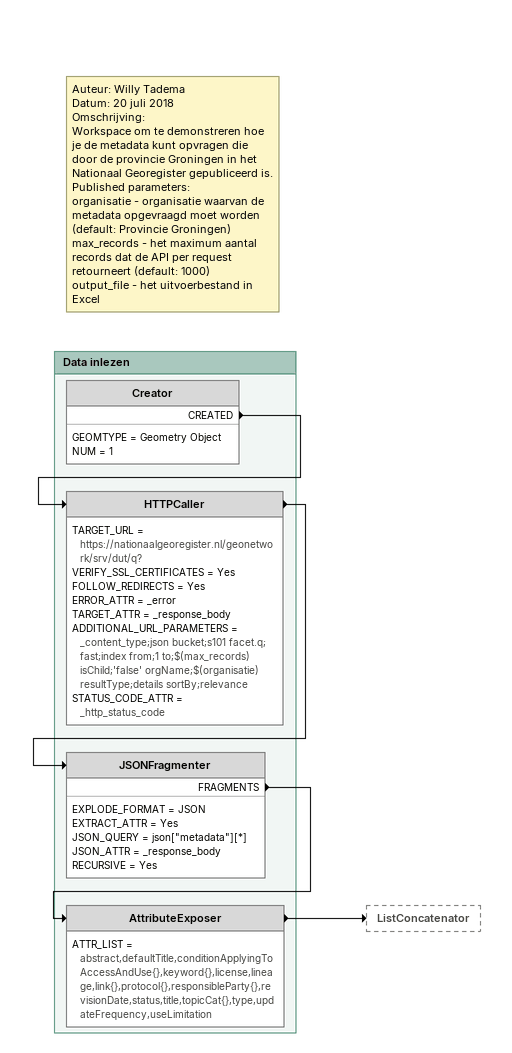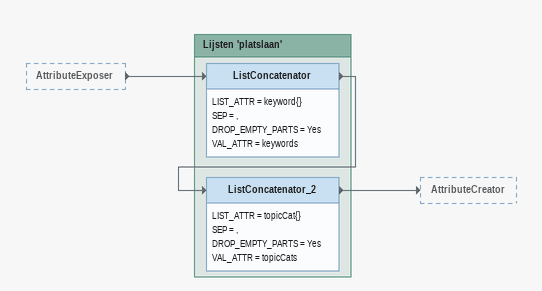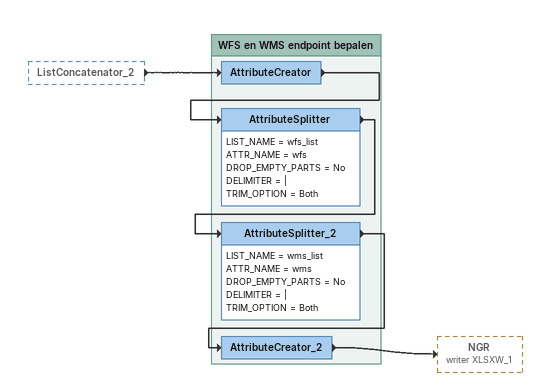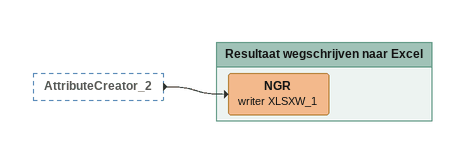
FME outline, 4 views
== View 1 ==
Note: Auteur: Willy Tadema / Datum: 20 juli 2018 / Omschrijving: / Workspace om te demonstreren hoe je de metadata kunt opvragen die door de provincie Groningen in het Nationaal Georegister gepubliceerd is. / Published parameters: / organisatie - organisatie waarvan de metadata opgevraagd moet worden (default: Provincie Groningen) / max_records - het maximum aantal records dat de API per request retourneert (default: 1000) / output_file - het uitvoerbestand in Excel

Bookmark: Data inlezen
Creator
    GEOMTYPE = Geometry Object
    NUM = 1
    CREATED -> HTTPCaller
HTTPCaller
    TARGET_URL = https://nationaalgeoregister.nl/geonetwork/srv/dut/q?
    VERIFY_SSL_CERTIFICATES = Yes
    FOLLOW_REDIRECTS = Yes
    ERROR_ATTR = _error
    TARGET_ATTR = _response_body
    ADDITIONAL_URL_PARAMETERS = _content_type;json bucket;s101 facet.q; fast;index from;1 to;$(max_records) isChild;'false' orgName;$(organisatie) resultType;details sortBy;relevance
    STATUS_CODE_ATTR = _http_status_code
    -> JSONFragmenter
JSONFragmenter
    EXPLODE_FORMAT = JSON
    EXTRACT_ATTR = Yes
    JSON_QUERY = json["metadata"][*]
    JSON_ATTR = _response_body
    RECURSIVE = Yes
    FRAGMENTS -> AttributeExposer
AttributeExposer
    ATTR_LIST = abstract,defaultTitle,conditionApplyingToAccessAndUse{},keyword{},license,lineage,link{},protocol{},responsibleParty{},revisionDate,status,title,topicCat{},type,updateFrequency,useLimitation
    -> ListConcatenator

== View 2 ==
AttributeExposer [outside]
    -> ListConcatenator

Bookmark: Lijsten 'platslaan'
ListConcatenator
    LIST_ATTR = keyword{}
    SEP = ,
    DROP_EMPTY_PARTS = Yes
    VAL_ATTR = keywords
    -> ListConcatenator_2
ListConcatenator_2
    LIST_ATTR = topicCat{}
    SEP = ,
    DROP_EMPTY_PARTS = Yes
    VAL_ATTR = topicCats
    -> AttributeCreator

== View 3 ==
ListConcatenator_2 [outside]
    -> AttributeCreator

Bookmark: WFS en WMS endpoint bepalen
AttributeCreator
    -> AttributeSplitter
AttributeSplitter
    LIST_NAME = wfs_list
    ATTR_NAME = wfs
    DROP_EMPTY_PARTS = No
    DELIMITER = |
    TRIM_OPTION = Both
    -> AttributeSplitter_2
AttributeSplitter_2
    LIST_NAME = wms_list
    ATTR_NAME = wms
    DROP_EMPTY_PARTS = No
    DELIMITER = |
    TRIM_OPTION = Both
    -> AttributeCreator_2
AttributeCreator_2
    -> NGR (writer XLSXW_1)

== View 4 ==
AttributeCreator_2 [outside]
    -> NGR (writer XLSXW_1)

Bookmark: Resultaat wegschrijven naar Excel
NGR (writer XLSXW_1)
